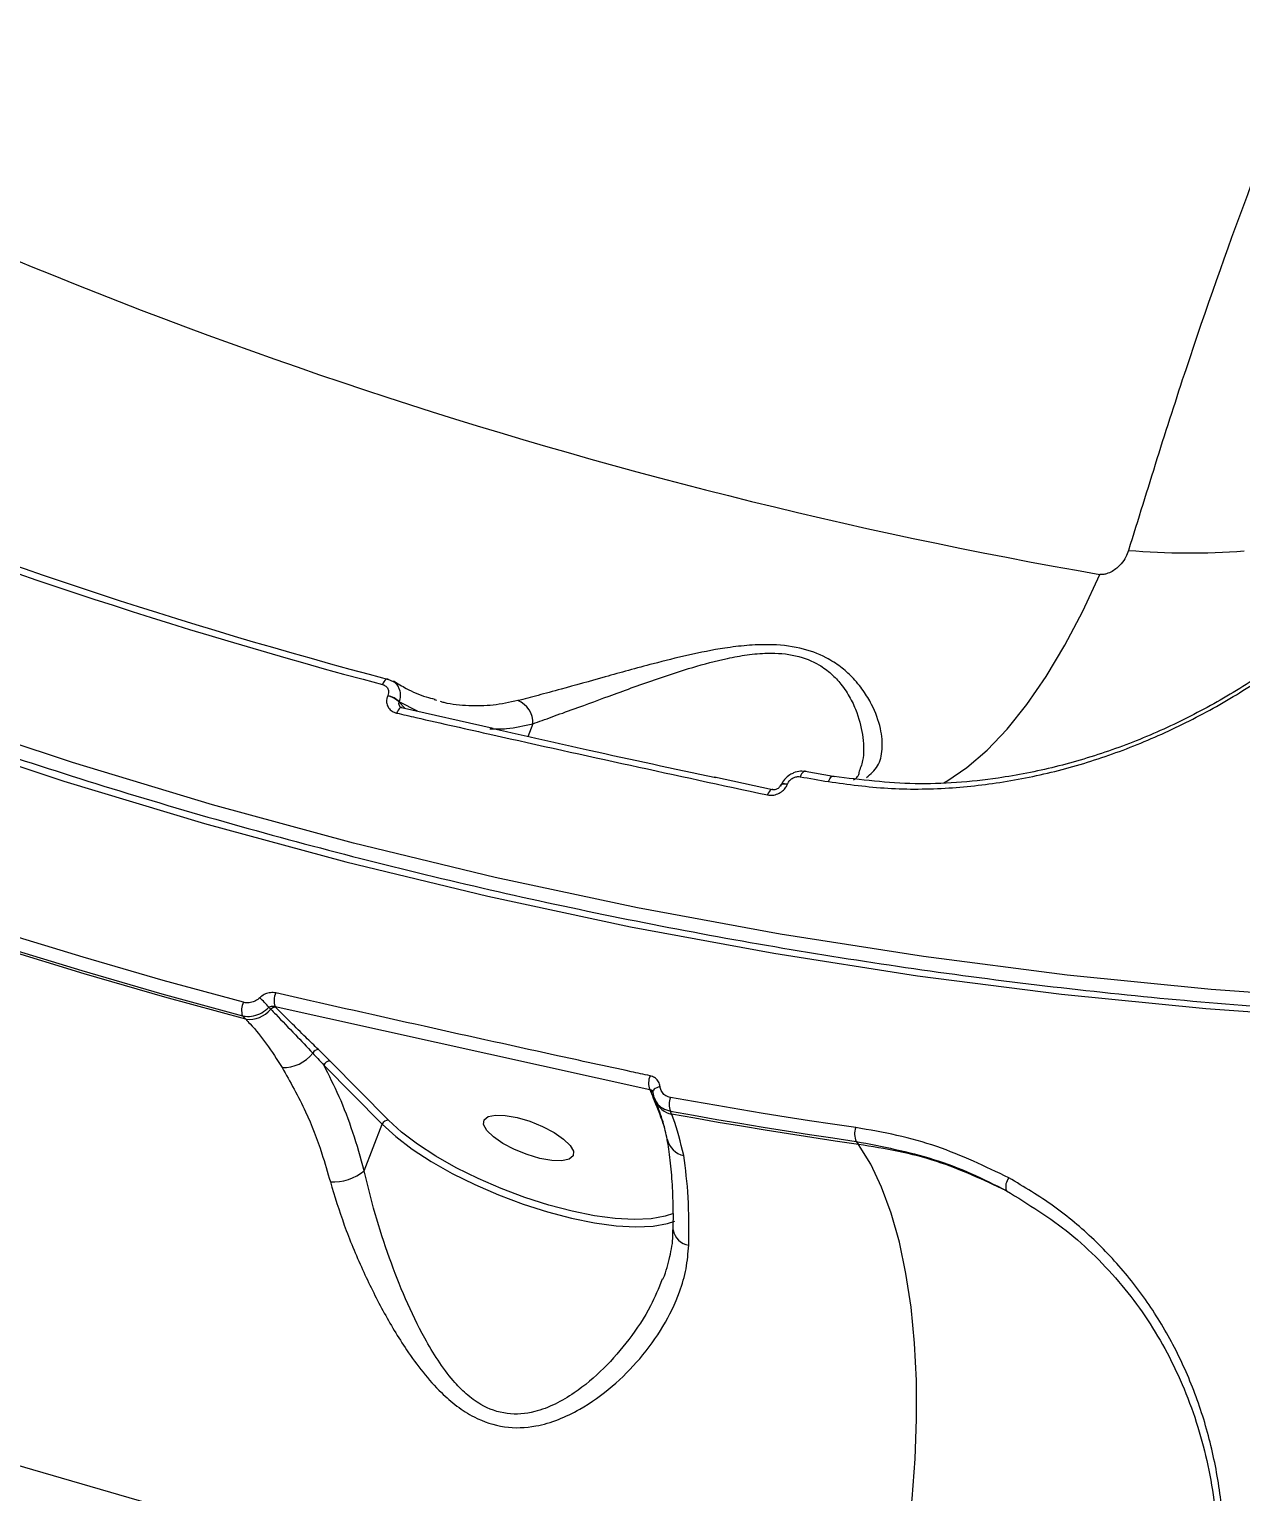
# Model space of a CAD drawing. Header units: millimetres. Extents: x -6028 to 5958, y -6064 to 4137.
# Drawn here: x 520.3 to 633.7, y -1180 to -1043.1 of the extents above; entities that cross this region are included whole.
import ezdxf

# ---------------------------------------------------------------- set-up
doc = ezdxf.new("R2010")
doc.units = ezdxf.units.MM
for name, color, linetype in [('DIKOM_ОБЪЕКТ', 7, 'Continuous'), ('DIKOM_РАЗМЕР_ЗОНА', 7, 'Continuous'), ('DIKOM_РАЗМЕР_ОБЪЕКТА', 7, 'Continuous')]:
    doc.layers.add(name, color=color, linetype=linetype)
doc.styles.add('style1', font='arial.ttf', dxfattribs={"width": 0.8})
doc.dimstyles.new('1-50', dxfattribs={"dimtxt": 300, "dimasz": 200, "dimexe": 100, "dimexo": 0, "dimgap": 100, "dimtad": 1, "dimtxsty": 'style1', "dimcen": 200, "dimclrd": 7, "dimclre": 7, "dimclrt": 7, "dimadec": 1, "dimazin": 2, "dimtfac": 1, "dimtmove": 0, "dimatfit": 2, "dimfxl": 0, "dimlwd": 25, "dimlwe": 18, "dimarcsym": 0})

# ---------------------------------------------------------------- blocks, each defined once
blk = doc.blocks.new('*D9')
at = {"layer": 'Defpoints', "color": 0, "transparency": 16777216}
for p in [(-6027.56, 1459.58), (4556.58, 1382.7), (4556.58, -5964.37)]:
    blk.add_point(p, dxfattribs=at)
at = {"layer": 'DIKOM_РАЗМЕР_ЗОНА', "color": 7, "lineweight": 18, "transparency": 16777216}
for p, q in [((-6027.56, 1459.58), (-6027.56, -6064.37)), ((4556.58, 1382.7), (4556.58, -6064.37))]:
    blk.add_line(p, q, dxfattribs=at)
at = {"layer": 'DIKOM_РАЗМЕР_ЗОНА', "color": 7, "lineweight": 25, "transparency": 16777216}
blk.add_line((-5827.56, -5964.37), (4356.58, -5964.37), dxfattribs=at)
at = {"layer": 'DIKOM_РАЗМЕР_ЗОНА', "color": 7, "transparency": 16777216}
for points in [[(-5827.56, -5931.03), (-5827.56, -5997.7), (-6027.56, -5964.37)], [(4356.58, -5931.03), (4356.58, -5997.7), (4556.58, -5964.37)]]:
    blk.add_solid(points, dxfattribs=at)
at = {"layer": 'DIKOM_РАЗМЕР_ЗОНА', "color": 7, "transparency": 16777216, "insert": (157.08, -5711.2), "char_height": 300, "attachment_point": 5, "style": 'style1'}
blk.add_mtext('10600', dxfattribs=at)
blk = doc.blocks.new('*D11')
at = {"layer": 'Defpoints', "color": 0, "transparency": 16777216}
for p in [(259.43, 2965.58), (1920.55, -3002.33), (4022.59, -3002.33)]:
    blk.add_point(p, dxfattribs=at)
at = {"layer": 'DIKOM_РАЗМЕР_ОБЪЕКТА', "color": 7, "lineweight": 18, "transparency": 16777216}
for p, q in [((259.43, 2965.58), (4122.59, 2965.58)), ((1920.55, -3002.33), (4122.59, -3002.33))]:
    blk.add_line(p, q, dxfattribs=at)
at = {"layer": 'DIKOM_РАЗМЕР_ОБЪЕКТА', "color": 7, "lineweight": 25, "transparency": 16777216}
blk.add_line((4022.59, 2765.58), (4022.59, -2802.33), dxfattribs=at)
at = {"layer": 'DIKOM_РАЗМЕР_ОБЪЕКТА', "color": 7, "transparency": 16777216}
for points in [[(3989.25, 2765.58), (4055.92, 2765.58), (4022.59, 2965.58)], [(3989.25, -2802.33), (4055.92, -2802.33), (4022.59, -3002.33)]]:
    blk.add_solid(points, dxfattribs=at)
at = {"layer": 'DIKOM_РАЗМЕР_ОБЪЕКТА', "color": 7, "transparency": 16777216, "insert": (3769.41, -24.42), "char_height": 300, "attachment_point": 5, "rotation": 90, "style": 'style1'}
blk.add_mtext('6000', dxfattribs=at)
blk = doc.blocks.new('*D12')
at = {"layer": 'Defpoints', "color": 0, "transparency": 16777216}
for p in [(3056.58, 1987.9), (-4027.97, 676.5), (3056.58, -3714.77)]:
    blk.add_point(p, dxfattribs=at)
at = {"layer": 'DIKOM_РАЗМЕР_ОБЪЕКТА', "color": 7, "lineweight": 18, "transparency": 16777216}
for p, q in [((3056.58, 1987.9), (3056.58, -3814.77)), ((-4027.97, 676.5), (-4027.97, -3814.77))]:
    blk.add_line(p, q, dxfattribs=at)
at = {"layer": 'DIKOM_РАЗМЕР_ОБЪЕКТА', "color": 7, "lineweight": 25, "transparency": 16777216}
blk.add_line((-3827.97, -3714.77), (2856.58, -3714.77), dxfattribs=at)
at = {"layer": 'DIKOM_РАЗМЕР_ОБЪЕКТА', "color": 7, "transparency": 16777216}
for points in [[(-3827.97, -3681.44), (-3827.97, -3748.11), (-4027.97, -3714.77)], [(2856.58, -3681.44), (2856.58, -3748.11), (3056.58, -3714.77)]]:
    blk.add_solid(points, dxfattribs=at)
at = {"layer": 'DIKOM_РАЗМЕР_ОБЪЕКТА', "color": 7, "transparency": 16777216, "insert": (20, -3461.6), "char_height": 300, "attachment_point": 5, "style": 'style1'}
blk.add_mtext('7100', dxfattribs=at)

msp = doc.modelspace()

# ---------------------------------------------------------------- linework, layer by layer
at = {"layer": 'DIKOM_ОБЪЕКТ', "color": 7, "linetype": 'Continuous', "lineweight": 15}
for p, q in [((553.887, -1103.934), (554.405, -1104.152)), ((553.889, -1105.472), (553.879, -1105.496)), ((554.968, -1106.084), (554.977, -1106.061)), ((555.481, -1106.642), (554.968, -1106.084)), ((554.977, -1106.061), (556.625, -1106.902)), ((555.182, -1106.575), (563.767, -1108.524)), ((558.494, -1105.925), (558.262, -1105.856)), ((567.464, -1108.104), (566.996, -1109.311)), ((584.465, -1113.083), (589.9, -1114.238)), ((590.656, -1113.857), (590.665, -1113.833)), ((591.299, -1113.757), (591.308, -1113.734)), ((592.958, -1112.548), (595.584, -1113.006)), ((540.284, -1135.432), (540.593, -1135.752)), ((543.337, -1134.57), (578.405, -1142.324)), ((543.396, -1134.63), (543.337, -1134.57)), ((548.489, -1139.66), (547.401, -1138.59)), ((553.952, -1145.194), (548.489, -1139.66)), ((547.909, -1140.048), (553.372, -1145.581)), ((578.405, -1142.324), (578.468, -1142.473)), ((578.681, -1142.568), (578.671, -1142.516)), ((578.685, -1142.568), (578.698, -1142.619)), ((578.93, -1143.379), (578.838, -1143.16)), ((580.453, -1144.626), (580.339, -1144.352)), ((551.688, -1149.919), (553.372, -1145.581)), ((597.724, -1147.18), (597.959, -1147.475))]:
    msp.add_line(p, q, dxfattribs=at)
at = {"layer": 'DIKOM_ОБЪЕКТ', "color": 7, "linetype": 'Continuous', "lineweight": 15, "flags": 128}
for points in [[(657.945, -1134.512), (644.446, -1133.924), (630.956, -1132.957), (617.483, -1131.612), (604.035, -1129.89), (590.623, -1127.793), (577.254, -1125.322), (563.937, -1122.478), (550.681, -1119.264), (537.496, -1115.68), (524.388, -1111.731), (511.368, -1107.418), (498.443, -1102.744), (485.622, -1097.712), (472.913, -1092.325), (460.325, -1086.588), (447.866, -1080.503), (435.544, -1074.075), (423.368, -1067.308), (411.344, -1060.207), (399.482, -1052.775), (387.788, -1045.019)], [(386.564, -1046.544), (398.293, -1054.324), (410.191, -1061.778), (422.251, -1068.901), (434.464, -1075.688), (446.823, -1082.136), (459.32, -1088.239), (471.946, -1093.994), (484.693, -1099.396), (497.552, -1104.443), (510.516, -1109.132), (523.576, -1113.458), (536.723, -1117.419), (549.949, -1121.013), (563.244, -1124.238), (576.601, -1127.09), (590.011, -1129.569), (603.464, -1131.672), (616.951, -1133.399), (630.465, -1134.747), (643.997, -1135.717), (657.536, -1136.308)], [(605.979, -1113.585), (606.205, -1113.459), (608.097, -1112.201), (609.988, -1110.58), (611.865, -1108.609), (613.713, -1106.303), (615.517, -1103.68), (617.263, -1100.761), (618.938, -1097.568), (620.528, -1094.125)], [(553.952, -1103.955), (553.893, -1103.923), (553.826, -1103.919), (553.754, -1103.942), (553.679, -1103.992), (553.602, -1104.068), (553.526, -1104.167), (553.454, -1104.286), (553.386, -1104.423)], [(555.18, -1106.589), (555.112, -1106.595), (555.032, -1106.635), (554.949, -1106.709), (554.867, -1106.815), (554.789, -1106.949), (554.718, -1107.105)], [(555.196, -1106.592), (555.187, -1106.59), (555.18, -1106.589)], [(590.655, -1113.857), (590.668, -1113.832), (590.718, -1113.784), (590.793, -1113.749), (590.892, -1113.728), (591.012, -1113.723), (591.149, -1113.733), (591.299, -1113.757)], [(590.665, -1113.833), (590.678, -1113.809), (590.727, -1113.76), (590.803, -1113.725), (590.902, -1113.705), (591.021, -1113.699), (591.158, -1113.709), (591.308, -1113.734)], [(592.958, -1112.548), (592.907, -1112.547), (592.836, -1112.57), (592.763, -1112.621), (592.691, -1112.698), (592.622, -1112.798), (592.557, -1112.919), (592.499, -1113.058)], [(595.128, -1113.517), (595.186, -1113.379), (595.25, -1113.257), (595.319, -1113.156), (595.39, -1113.08), (595.463, -1113.029), (595.534, -1113.005), (595.585, -1113.006)], [(595.585, -1113.006), (595.601, -1113.01), (595.664, -1113.043)], [(540.378, -1134.166), (532.861, -1132.111), (525.368, -1129.939), (517.902, -1127.652), (510.462, -1125.25), (503.052, -1122.733), (495.672, -1120.102), (488.324, -1117.357), (481.009, -1114.499)], [(589.899, -1114.254), (589.829, -1114.259), (589.744, -1114.298), (589.657, -1114.372), (589.572, -1114.477), (589.492, -1114.61), (589.42, -1114.766)], [(589.914, -1114.257), (589.909, -1114.256), (589.899, -1114.254)], [(480.783, -1115.721), (488.114, -1118.585), (495.478, -1121.336), (502.875, -1123.973), (510.302, -1126.496), (517.758, -1128.903), (525.241, -1131.196), (532.751, -1133.372), (540.284, -1135.432)], [(540.593, -1135.752), (533.021, -1133.683), (525.474, -1131.497), (517.952, -1129.194), (510.459, -1126.775), (502.994, -1124.239), (495.561, -1121.588), (488.159, -1118.822), (480.792, -1115.942)], [(414.949, -1134.147), (427.545, -1140.697), (440.269, -1146.926), (453.114, -1152.83), (466.073, -1158.407), (479.139, -1163.653), (492.305, -1168.565), (505.564, -1173.14), (518.908, -1177.377), (532.33, -1181.273), (545.823, -1184.825), (559.379, -1188.032), (572.991, -1190.892), (586.651, -1193.403), (600.352, -1195.565)], [(579.371, -1142.049), (579.207, -1142.096), (579.058, -1142.153), (578.93, -1142.221), (578.825, -1142.295), (578.747, -1142.375), (578.699, -1142.457), (578.683, -1142.539), (578.685, -1142.568)], [(597.689, -1145.888), (595.518, -1145.569), (593.347, -1145.24), (591.177, -1144.901), (589.008, -1144.553), (586.84, -1144.196), (584.673, -1143.829), (582.507, -1143.452), (580.343, -1143.066)], [(580.619, -1153.917), (579.839, -1154.19), (578.527, -1154.425), (576.964, -1154.495), (575.184, -1154.398), (573.227, -1154.135), (571.135, -1153.713), (568.953, -1153.14), (566.73, -1152.43), (564.515, -1151.598), (562.356, -1150.662), (560.299, -1149.642), (558.391, -1148.562), (556.673, -1147.444), (555.182, -1146.313), (553.952, -1145.194)], [(566, -1144.942), (567.197, -1145.297), (568.383, -1145.778), (569.462, -1146.346), (570.347, -1146.955), (570.967, -1147.556), (571.27, -1148.099), (571.233, -1148.542), (570.858, -1148.848), (570.176, -1148.993), (569.243, -1148.964), (568.133, -1148.764), (566.936, -1148.409), (565.75, -1147.928), (564.671, -1147.36), (563.786, -1146.751), (563.166, -1146.151), (562.863, -1145.607), (562.9, -1145.164), (563.274, -1144.858), (563.956, -1144.713), (564.89, -1144.742), (566, -1144.942)], [(580.339, -1144.352), (582.508, -1144.739), (584.679, -1145.116), (586.85, -1145.484), (589.023, -1145.843), (591.197, -1146.191), (593.372, -1146.531), (595.547, -1146.86), (597.724, -1147.18)], [(597.959, -1147.475), (595.767, -1147.153), (593.576, -1146.821), (591.386, -1146.479), (589.198, -1146.128), (587.01, -1145.767), (584.823, -1145.396), (582.638, -1145.016), (580.453, -1144.626)], [(553.372, -1145.581), (554.64, -1146.735), (556.177, -1147.901), (557.949, -1149.054), (559.917, -1150.169), (562.038, -1151.22), (564.265, -1152.185), (566.549, -1153.044), (568.842, -1153.776), (571.091, -1154.366), (573.249, -1154.802), (575.267, -1155.073), (577.103, -1155.173), (578.715, -1155.101), (580.068, -1154.858), (580.749, -1154.63)], [(600.352, -1195.565), (601.213, -1191.92), (601.94, -1188.194), (602.526, -1184.42), (602.964, -1180.634), (603.252, -1176.869), (603.387, -1173.16), (603.368, -1169.541), (603.194, -1166.045), (602.867, -1162.703), (602.39, -1159.547), (601.769, -1156.604), (601.007, -1153.902), (600.112, -1151.466), (599.093, -1149.317), (597.959, -1147.475)]]:
    msp.add_lwpolyline(points, dxfattribs=at)
at = {"layer": 'DIKOM_ОБЪЕКТ', "color": 7, "linetype": 'Continuous', "lineweight": 15}
for centre, radius, start, end in [((702.531, -621.545), 479.642, 243.18763, 260.15597), ((680.067, -627.858), 492.517, 248.18013, 255.16341), ((679.597, -627.967), 492.888, 248.18033, 255.16337), ((628.976, -1023.197), 68.921, 265.20555, 274.20874), ((553.425, -1107.639), 2.191, 45.21273, 78.0261), ((553.434, -1107.614), 2.19, 45.19753, 78.02756), ((565.293, -1107.976), 2.176, 356.62131, 69.40133), ((675.664, -644.621), 475.763, 259.93279, 260.2542), ((541.897, -1134.915), 1.694, 153.76187, 197.77574), ((535.554, -1140.581), 9.342, 39.55637, 47.11599), ((545.002, -1134.012), 1.755, 155.82441, 198.5462), ((540.864, -1133.01), 2.755, 264.36224, 318.94095), ((543.36, -1135.182), 0.554, 86.26944, 139.11354), ((544.167, -1136.886), 3.373, 267.01141, 323.08017), ((547.389, -1139.18), 0.59, 88.83815, 153.08936), ((548.466, -1140.253), 0.593, 87.68125, 159.75648), ((579.966, -1141.724), 1.672, 155.84563, 201.00968), ((578.354, -1142.909), 0.45, 46.57881, 75.37063), ((580.895, -1142.532), 2.14, 203.34906, 258.09631), ((581.937, -1143.714), 1.721, 157.87592, 201.74847), ((553.928, -1145.786), 0.593, 87.69365, 159.76327), ((599.314, -1146.491), 1.733, 159.63998, 203.4317), ((582.022, -1146.519), 2.031, 193.17943, 257.78361), ((548.782, -1146.439), 4.533, 266.5968, 309.85818), ((612.941, -1151.389), 1.216, 139.11214, 199.53706), ((582.326, -1155.176), 1.743, 189.01256, 261.10068)]:
    msp.add_arc(centre, radius, start, end, dxfattribs=at)
for points, knots in [([(387.788, -1045.019), (390.591, -1041.556), (398.141, -1032.227), (410.558, -1017.44), (425.017, -1000.849), (439.664, -984.719), (454.452, -969.119), (469.332, -954.119), (483.977, -940.049), (498.341, -926.936), (512.387, -914.783), (526.344, -903.394), (540.159, -892.842), (553.779, -883.185), (566.904, -874.636), (579.501, -867.197), (591.548, -860.848), (603.243, -855.485), (614.527, -851.17), (625.35, -847.947), (635.48, -845.876), (644.876, -844.971), (653.405, -845.065), (658.481, -846.016), (660.924, -846.473)], [0, 0, 0, 0, 0.0270967, 0.0729981, 0.1189345, 0.1648358, 0.2120704, 0.2593436, 0.3065779, 0.3524793, 0.3984159, 0.4443172, 0.4915518, 0.5388248, 0.5860592, 0.6319598, 0.6778961, 0.7237966, 0.7710307, 0.8183032, 0.8655372, 0.9114381, 0.9573746, 1, 1, 1, 1]), ([(486.404, -1046.556), (490.475, -1042.212), (498.615, -1033.525), (510.874, -1021.068), (523.14, -1009.067), (535.812, -997.195), (548.81, -985.582), (562.074, -974.349), (575.262, -963.807), (588.32, -954.026), (601.192, -945.061), (613.46, -937.196), (625.099, -930.402), (636.103, -924.629), (646.774, -919.708), (657.058, -915.696), (666.904, -912.63), (676.297, -910.533), (685.163, -909.471), (693.52, -909.447), (701.125, -910.631), (706.15, -911.959), (708.416, -913.177), (708.623, -913.288)], [0, 0, 0, 0, 0.045117, 0.0902341, 0.1357999, 0.1813661, 0.2317384, 0.2821496, 0.3325213, 0.3843781, 0.4362775, 0.4881332, 0.5369207, 0.5857453, 0.634532, 0.6847271, 0.7349627, 0.7851575, 0.8371679, 0.8891782, 0.9419356, 0.9946932, 1, 1, 1, 1]), ([(737.082, -932.408), (736.161, -932.573), (732.189, -933.284), (725.192, -935.878), (716.132, -940.225), (707.354, -945.882), (698.91, -952.601), (690.814, -960.293), (682.832, -969.148), (674.993, -979.183), (667.323, -990.386), (660.031, -1002.435), (653.124, -1015.243), (646.601, -1028.712), (640.31, -1043.13), (634.288, -1058.501), (628.525, -1074.734), (624.984, -1086.164), (623.215, -1091.876)], [0, 0, 0, 0, 0.020376, 0.0878443, 0.156281, 0.2247177, 0.2889954, 0.353323, 0.4176013, 0.483752, 0.5499566, 0.6161086, 0.6792231, 0.7423836, 0.8054989, 0.8703163, 0.9351827, 1, 1, 1, 1]), ([(387.254, -1046.083), (389.116, -1047.343), (394.518, -1050.999), (403.571, -1056.845), (414.454, -1063.531), (425.471, -1069.937), (436.614, -1076.065), (447.876, -1081.91), (459.253, -1087.469), (470.737, -1092.74), (482.322, -1097.718), (494.003, -1102.403), (505.773, -1106.79), (517.624, -1110.878), (529.552, -1114.665), (541.549, -1118.148), (553.609, -1121.325), (565.725, -1124.195), (577.891, -1126.756), (590.1, -1129.008), (602.346, -1130.947), (614.621, -1132.574), (626.92, -1133.889), (639.235, -1134.885), (649.573, -1135.47), (655.803, -1135.679), (657.925, -1135.75)], [0, 0, 0, 0, 0.0228193, 0.0662145, 0.1096105, 0.153007, 0.1964036, 0.2398003, 0.2831977, 0.3265947, 0.3699923, 0.4133906, 0.4567889, 0.5001872, 0.543586, 0.5869851, 0.6303846, 0.6737841, 0.7171842, 0.7605842, 0.8039845, 0.8473854, 0.890786, 0.9341872, 0.9775882, 1, 1, 1, 1]), ([(595.128, -1113.517), (596.973, -1113.768), (600.663, -1114.27), (606.296, -1114.208), (611.875, -1113.574), (617.343, -1112.38), (622.737, -1110.648), (627.988, -1108.383), (633.04, -1105.642), (637.834, -1102.47), (642.303, -1098.901), (646.409, -1095.005), (650.087, -1090.866), (653.279, -1086.544), (656.024, -1082.111), (657.435, -1079.091), (658.14, -1077.584)], [0, 0, 0, 0, 0.07510843, 0.15021497, 0.22128293, 0.29257823, 0.36364589, 0.43477048, 0.50612457, 0.57724914, 0.64834123, 0.71965943, 0.79075183, 0.86042962, 0.93031861, 1, 1, 1, 1]), ([(657.507, -1077.874), (656.742, -1079.499), (655.211, -1082.749), (652.246, -1087.391), (648.884, -1091.75), (645.168, -1095.777), (641.065, -1099.528), (636.605, -1102.932), (631.853, -1105.949), (626.861, -1108.536), (621.681, -1110.631), (616.378, -1112.223), (610.201, -1113.431), (603.183, -1113.963), (598.17, -1113.349), (595.664, -1113.043)], [0, 0, 0, 0, 0.0766083, 0.1532174, 0.2242326, 0.2954746, 0.3664893, 0.4374877, 0.5087117, 0.5797105, 0.6506978, 0.7219133, 0.7929021, 0.8964514, 1, 1, 1, 1]), ([(623.215, -1091.876), (623.139, -1092.086), (622.982, -1092.52), (622.596, -1093.085), (622.148, -1093.534), (621.683, -1093.862), (621.233, -1094.063), (620.83, -1094.152), (620.625, -1094.134), (620.528, -1094.125)], [0, 0, 0, 0, 0.1944279, 0.4037358, 0.553913, 0.6910325, 0.8350888, 0.921926, 1, 1, 1, 1]), ([(598.694, -1113.145), (599.08, -1112.809), (599.862, -1112.126), (600.254, -1110.528), (600.1, -1108.571), (599.416, -1106.651), (598.432, -1104.997), (597.46, -1103.803), (596.291, -1102.756), (594.761, -1101.765), (592.525, -1100.926), (589.874, -1100.65), (587.479, -1100.753), (584.946, -1101.068), (581.976, -1101.665), (578.193, -1102.613), (574.121, -1103.747), (570.581, -1104.739), (567.895, -1105.466), (566.673, -1105.781), (566.058, -1105.94)], [0, 0, 0, 0, 0.0717909, 0.1456293, 0.2211708, 0.2985205, 0.3406379, 0.3832926, 0.4161022, 0.4496147, 0.4986461, 0.547793, 0.580453, 0.613973, 0.6704386, 0.7283197, 0.8119561, 0.8980759, 0.9486864, 1, 1, 1, 1]), ([(567.464, -1108.104), (568.047, -1107.896), (569.22, -1107.475), (571.736, -1106.561), (575.075, -1105.334), (578.857, -1103.967), (582.423, -1102.802), (585.154, -1102.06), (587.523, -1101.626), (589.706, -1101.425), (592.146, -1101.622), (594.126, -1102.435), (595.442, -1103.423), (596.426, -1104.486), (597.223, -1105.72), (597.985, -1107.431), (598.435, -1109.446), (598.468, -1111.361), (598.103, -1112.309), (597.962, -1112.674)], [0, 0, 0, 0, 0.0572293, 0.1151994, 0.20988, 0.3070446, 0.3698839, 0.4339459, 0.4690571, 0.5050322, 0.5564365, 0.6077646, 0.6429174, 0.6790935, 0.7256756, 0.772934, 0.8582091, 0.9453498, 1, 1, 1, 1]), ([(554.977, -1106.061), (555.025, -1105.872), (555.127, -1105.474), (555.046, -1104.962), (554.827, -1104.523), (554.617, -1104.249), (554.414, -1104.163), (554.384, -1104.15)], [0, 0, 0, 0, 0.2502118, 0.5263539, 0.6895427, 0.9549899, 1, 1, 1, 1]), ([(554.419, -1104.08), (554.817, -1104.328), (555.818, -1104.954), (557.113, -1105.516), (558.021, -1105.736), (558.291, -1105.801)], [0, 0, 0, 0, 0.3169984, 0.7974331, 1, 1, 1, 1]), ([(553.386, -1104.423), (553.388, -1104.423), (553.486, -1104.45), (553.669, -1104.534), (553.84, -1104.714), (553.945, -1104.938), (553.978, -1105.189), (553.918, -1105.381), (553.889, -1105.472)], [0, 0, 0, 0, 0.004353, 0.2198591, 0.4356486, 0.5682517, 0.793852, 1, 1, 1, 1]), ([(553.879, -1105.496), (553.847, -1105.588), (553.765, -1105.827), (553.774, -1106.226), (553.946, -1106.631), (554.268, -1106.955), (554.568, -1107.055), (554.718, -1107.105)], [0, 0, 0, 0, 0.1342518, 0.3469535, 0.563211, 0.7816957, 1, 1, 1, 1]), ([(555.06, -1106.519), (555.044, -1106.504), (554.986, -1106.452), (554.937, -1106.33), (554.927, -1106.191), (554.956, -1106.114), (554.968, -1106.084)], [0, 0, 0, 0, 0.1257003, 0.4680206, 0.794737, 1, 1, 1, 1]), ([(555.055, -1106.522), (555.068, -1106.539), (555.087, -1106.563), (555.173, -1106.582), (555.198, -1106.588)], [0, 0, 0, 0, 0.7008541, 1, 1, 1, 1]), ([(566.058, -1105.94), (565.287, -1106.105), (563.744, -1106.435), (561.44, -1106.454), (559.796, -1106.32), (558.939, -1106.058), (558.83, -1106.024)], [0, 0, 0, 0, 0.3145657, 0.6291166, 0.9528867, 1, 1, 1, 1]), ([(554.718, -1107.105), (555.319, -1107.242), (558.326, -1107.927), (569.941, -1110.553), (580.872, -1112.918), (589.42, -1114.766)], [0, 0, 0, 0, 0.0517092, 0.2585544, 1, 1, 1, 1]), ([(563.439, -1108.587), (563.963, -1108.591), (565.291, -1108.6), (566.644, -1108.292), (567.464, -1108.104)], [0, 0, 0, 0, 0.3939211, 1, 1, 1, 1]), ([(584.588, -1113.172), (580.642, -1112.324), (573.768, -1110.848), (566.836, -1109.28), (563.884, -1108.613)], [0, 0, 0, 0, 0.5741225, 1, 1, 1, 1]), ([(589.42, -1114.766), (589.58, -1114.785), (589.9, -1114.821), (590.402, -1114.68), (590.843, -1114.41), (591.146, -1114.08), (591.256, -1113.847), (591.299, -1113.757)], [0, 0, 0, 0, 0.2182807, 0.4367648, 0.6530334, 0.8657241, 1, 1, 1, 1]), ([(589.916, -1114.255), (589.923, -1114.258), (589.96, -1114.268), (590.069, -1114.27), (590.225, -1114.237), (590.38, -1114.166), (590.515, -1114.065), (590.612, -1113.95), (590.641, -1113.887), (590.655, -1113.856)], [0, 0, 0, 0, 0.0461227, 0.2293333, 0.3881625, 0.5461476, 0.7028215, 0.8563892, 1, 1, 1, 1]), ([(593.036, -1112.584), (592.864, -1112.564), (592.479, -1112.519), (591.954, -1112.65), (591.445, -1112.909), (591.01, -1113.285), (590.761, -1113.683), (590.674, -1113.909), (590.662, -1113.939)], [0, 0, 0, 0, 0.1804674, 0.4028908, 0.5310002, 0.7496166, 0.9664117, 1, 1, 1, 1]), ([(591.308, -1113.734), (591.314, -1113.719), (591.36, -1113.61), (591.488, -1113.415), (591.709, -1113.229), (591.964, -1113.099), (592.225, -1113.031), (592.414, -1113.05), (592.499, -1113.058)], [0, 0, 0, 0, 0.034022, 0.2522909, 0.4705292, 0.5979622, 0.819348, 1, 1, 1, 1]), ([(597.492, -1113.362), (597.572, -1113.308), (597.801, -1113.15), (597.932, -1112.988), (598.005, -1112.741), (598.022, -1112.685)], [0, 0, 0, 0, 0.2919236, 0.8381358, 1, 1, 1, 1]), ([(541.911, -1133.736), (541.78, -1133.843), (541.519, -1134.057), (541.033, -1134.213), (540.644, -1134.226), (540.434, -1134.179), (540.378, -1134.166)], [0, 0, 0, 0, 0.2954293, 0.5903723, 0.8901326, 1, 1, 1, 1]), ([(543.4, -1133.293), (543.36, -1133.285), (543.164, -1133.246), (542.792, -1133.258), (542.304, -1133.414), (542.042, -1133.629), (541.911, -1133.736)], [0, 0, 0, 0, 0.08100262, 0.39079166, 0.69509814, 1, 1, 1, 1]), ([(578.44, -1141.04), (577.845, -1140.912), (574.867, -1140.272), (563.228, -1137.752), (552.114, -1135.253), (543.4, -1133.293)], [0, 0, 0, 0, 0.0512244, 0.256128, 1, 1, 1, 1]), ([(540.284, -1135.432), (540.374, -1135.449), (540.709, -1135.512), (541.334, -1135.464), (542.118, -1135.177), (542.543, -1134.814), (542.756, -1134.632)], [0, 0, 0, 0, 0.1092514, 0.4079487, 0.7031338, 1, 1, 1, 1]), ([(540.593, -1135.752), (540.73, -1135.894), (541.424, -1136.613), (542.569, -1138.033), (543.516, -1139.512), (543.991, -1140.255)], [0, 0, 0, 0, 0.1088852, 0.552793, 1, 1, 1, 1]), ([(542.756, -1134.632), (542.806, -1134.601), (542.907, -1134.537), (543.097, -1134.516), (543.242, -1134.537), (543.321, -1134.564), (543.337, -1134.57)], [0, 0, 0, 0, 0.2866782, 0.5897516, 0.9136936, 1, 1, 1, 1]), ([(542.756, -1134.632), (542.787, -1134.662), (542.848, -1134.725), (542.91, -1134.788), (542.941, -1134.82)], [0, 0, 0, 0, 0.4875813, 1, 1, 1, 1]), ([(542.941, -1134.82), (543.095, -1134.976), (543.862, -1135.757), (545.157, -1137.105), (546.321, -1138.339), (546.863, -1138.913)], [0, 0, 0, 0, 0.1178865, 0.5894723, 1, 1, 1, 1]), ([(547.401, -1138.59), (547.003, -1138.204), (545.635, -1136.88), (544.325, -1135.563), (543.396, -1134.63)], [0, 0, 0, 0, 0.291165, 1, 1, 1, 1]), ([(546.863, -1138.913), (547.02, -1139.079), (547.376, -1139.456), (547.718, -1139.835), (547.909, -1140.048)], [0, 0, 0, 0, 0.4403416, 1, 1, 1, 1]), ([(543.991, -1140.255), (544.755, -1141.602), (546.154, -1144.067), (547.589, -1147.779), (548.256, -1150.077), (548.513, -1150.964)], [0, 0, 0, 0, 0.425121, 0.778083, 1, 1, 1, 1]), ([(551.688, -1149.919), (551.348, -1148.712), (550.665, -1146.287), (549.394, -1142.981), (548.397, -1141.012), (547.909, -1140.048)], [0, 0, 0, 0, 0.3357597, 0.6747585, 1, 1, 1, 1]), ([(579.371, -1142.049), (579.365, -1142.007), (579.337, -1141.816), (579.198, -1141.504), (578.881, -1141.183), (578.587, -1141.088), (578.44, -1141.04)], [0, 0, 0, 0, 0.0855734, 0.3893103, 0.6948412, 1, 1, 1, 1]), ([(578.405, -1142.324), (578.451, -1142.334), (578.541, -1142.354), (578.633, -1142.427), (578.658, -1142.495), (578.666, -1142.518)], [0, 0, 0, 0, 0.4038693, 0.7988531, 1, 1, 1, 1]), ([(578.468, -1142.473), (578.59, -1142.767), (579.053, -1143.875), (579.459, -1144.969), (579.757, -1145.772)], [0, 0, 0, 0, 0.2647091, 1, 1, 1, 1]), ([(580.343, -1143.066), (580.194, -1143.023), (579.896, -1142.937), (579.568, -1142.627), (579.41, -1142.309), (579.379, -1142.105), (579.371, -1142.049)], [0, 0, 0, 0, 0.2969047, 0.5940726, 0.8895064, 1, 1, 1, 1]), ([(578.698, -1142.619), (578.71, -1142.713), (578.732, -1142.901), (578.822, -1143.063), (578.867, -1143.144)], [0, 0, 0, 0, 0.5014404, 1, 1, 1, 1]), ([(578.867, -1143.144), (578.925, -1143.288), (579.077, -1143.665), (579.592, -1144.116), (580.09, -1144.273), (580.339, -1144.352)], [0, 0, 0, 0, 0.2383502, 0.6195987, 1, 1, 1, 1]), ([(580.043, -1146.984), (579.925, -1146.438), (579.667, -1145.249), (579.198, -1144.006), (578.964, -1143.471), (578.931, -1143.396)], [0, 0, 0, 0, 0.4224702, 0.9199473, 1, 1, 1, 1]), ([(581.592, -1148.504), (581.284, -1147.254), (580.934, -1145.838), (580.504, -1144.754), (580.453, -1144.626)], [0, 0, 0, 0, 0.8821345, 1, 1, 1, 1]), ([(612.022, -1150.593), (609.816, -1149.532), (606.474, -1147.925), (601.566, -1146.554), (598.982, -1146.11), (597.689, -1145.888)], [0, 0, 0, 0, 0.4927615, 0.7463812, 1, 1, 1, 1]), ([(580.602, -1155.45), (580.605, -1155.327), (580.629, -1154.278), (580.597, -1152.428), (580.457, -1150.027), (580.262, -1148.222), (580.091, -1147.303), (580.037, -1147.012)], [0, 0, 0, 0, 0.03710036, 0.31628258, 0.59470517, 0.87171121, 1, 1, 1, 1]), ([(597.724, -1147.18), (600.175, -1147.655), (603.887, -1148.375), (608.503, -1150.121), (610.698, -1151.238), (611.795, -1151.796)], [0, 0, 0, 0, 0.4928066, 0.7464064, 1, 1, 1, 1]), ([(611.795, -1151.796), (609.664, -1150.801), (606.437, -1149.294), (601.699, -1148.048), (599.206, -1147.666), (597.959, -1147.475)], [0, 0, 0, 0, 0.4927742, 0.7463879, 1, 1, 1, 1]), ([(582.057, -1156.898), (582.068, -1155.355), (582.09, -1152.235), (581.759, -1149.757), (581.592, -1148.504)], [0, 0, 0, 0, 0.4942398, 1, 1, 1, 1]), ([(579.57, -1160.08), (579.23, -1160.919), (578.439, -1162.873), (576.557, -1165.683), (574.178, -1168.469), (571.797, -1170.479), (569.577, -1171.802), (567.485, -1172.608), (565.042, -1172.832), (562.827, -1172.041), (561.203, -1170.829), (559.855, -1169.439), (558.559, -1167.686), (557.05, -1165.134), (555.508, -1161.926), (553.979, -1157.996), (552.631, -1153.923), (552.002, -1151.253), (551.688, -1149.919)], [0, 0, 0, 0, 0.0620684, 0.1445112, 0.2219088, 0.2991757, 0.342915, 0.3865293, 0.4421561, 0.4974995, 0.5327805, 0.5681496, 0.616038, 0.6639979, 0.7447016, 0.8254393, 0.9127916, 1, 1, 1, 1]), ([(631.659, -1194.625), (631.89, -1192.657), (632.334, -1188.873), (632.209, -1183.361), (631.564, -1178.144), (630.347, -1173.13), (628.561, -1168.391), (626.235, -1163.972), (623.399, -1159.925), (620.055, -1156.324), (616.292, -1153.141), (613.444, -1151.442), (612.022, -1150.593)], [0, 0, 0, 0, 0.1070818, 0.2059719, 0.3051842, 0.4040756, 0.5033364, 0.602917, 0.7021771, 0.8013477, 0.9008305, 1, 1, 1, 1]), ([(548.513, -1150.964), (548.918, -1152.304), (549.73, -1154.986), (551.446, -1159.087), (553.382, -1163.035), (555.306, -1166.255), (557.158, -1168.806), (558.733, -1170.576), (560.34, -1171.978), (562.266, -1173.223), (564.79, -1174.062), (567.531, -1173.951), (569.887, -1173.246), (572.339, -1172.049), (574.962, -1170.165), (577.586, -1167.511), (579.748, -1164.529), (581.128, -1161.658), (581.883, -1159.093), (581.999, -1157.629), (582.057, -1156.898)], [0, 0, 0, 0, 0.07544782, 0.15102929, 0.22138597, 0.29172345, 0.33465822, 0.37754324, 0.41042733, 0.44325612, 0.49624939, 0.54908093, 0.58898861, 0.62897467, 0.69694606, 0.76501031, 0.83635088, 0.90763083, 0.95382907, 1, 1, 1, 1]), ([(611.795, -1151.796), (613.841, -1153.054), (616.941, -1154.96), (620.478, -1158.236), (623.697, -1161.813), (626.377, -1165.874), (628.471, -1170.315), (630.154, -1174.981), (631.228, -1179.952), (631.664, -1185.11), (631.704, -1189.674), (631.319, -1192.953), (631.093, -1194.878)], [0, 0, 0, 0, 0.1468747, 0.2225123, 0.2981501, 0.4449875, 0.5206262, 0.5962622, 0.7424218, 0.8177191, 0.8930196, 1, 1, 1, 1]), ([(579.618, -1160.099), (579.634, -1160.065), (579.963, -1159.36), (580.298, -1157.988), (580.607, -1156.468), (580.577, -1155.65), (580.57, -1155.467)], [0, 0, 0, 0, 0.02210354, 0.45996198, 0.87963655, 1, 1, 1, 1])]:
    msp.add_open_spline(points, degree=3, knots=knots, dxfattribs=at)

# ---------------------------------------------------------------- dimensions: what is measured, and where the dimension line sits
at = {"layer": 'DIKOM_РАЗМЕР_ЗОНА'}
dim = msp.add_linear_dim(base=(4556.575, -5964.368), p1=(-6027.562, 1459.576), p2=(4556.575, 1382.704), text='10600', dimstyle='1-50', dxfattribs=at)
dim.commit()
dim.dimension.update_dxf_attribs({"geometry": '*D9', "text_midpoint": (157.08, -5964.368), "dimtype": 160})
at = {"layer": 'DIKOM_РАЗМЕР_ОБЪЕКТА'}
dim = msp.add_linear_dim(base=(4022.586, -3002.33), p1=(259.433, 2965.575), p2=(1920.546, -3002.33), angle=90, text='6000', dimstyle='1-50', dxfattribs=at)
dim.commit()
dim.dimension.update_dxf_attribs({"geometry": '*D11', "text_midpoint": (4022.586, -24.423), "dimtype": 160})
dim = msp.add_linear_dim(base=(3056.575, -3714.774), p1=(-4027.972, 676.501), p2=(3056.575, 1987.897), text='7100', dimstyle='1-50', dxfattribs=at)
dim.commit()
dim.dimension.update_dxf_attribs({"geometry": '*D12', "text_midpoint": (20, -3714.774), "dimtype": 160})

doc.saveas('drawing.dxf')
